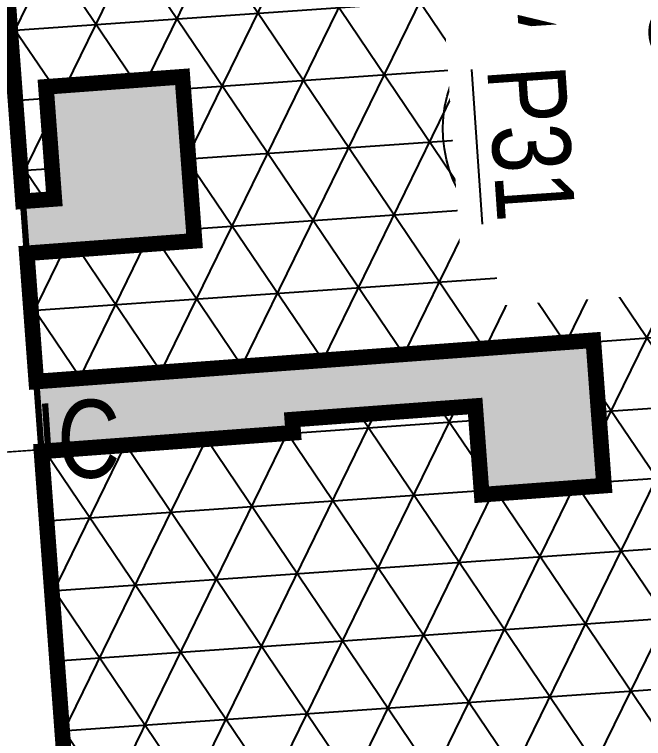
# Model space of a CAD drawing. Header units: millimetres. Extents: x 50357 to 985146, y 723188 to 1803594.
# Drawn here: x 832253.28 to 832273.42, y 818111.86 to 818135.06 of the extents above; entities that cross this region are included whole.
import ezdxf

# ---------------------------------------------------------------- set-up
doc = ezdxf.new("R2010")
doc.units = ezdxf.units.MM
doc.header["$LTSCALE"] = 3
doc.header["$MEASUREMENT"] = 0
for name, pattern in [('DASHED', [19.05, 12.7, -6.35]), ('DIVIDE', [1.25, 0.5, -0.25, 0, -0.25, 0, -0.25]), ('Grid Line', [22.225, 12.7, -3.175, 3.175, -3.175])]:
    doc.linetypes.add(name, pattern=pattern)
doc.layers.add('-Section line', color=7, linetype='Continuous')
doc.layers.add('00-TITLEBOX', color=7, linetype='Continuous')
doc.layers.add('OUTLINE_P00', color=7, linetype='DASHED', true_color=0xf5f500)
doc.styles.add('Style-Arial', font='arial.ttf', dxfattribs={"width": 0.8, "height": 5})

msp = doc.modelspace()

# ---------------------------------------------------------------- hatches: boundary and pattern name
h = msp.add_hatch()
h.set_pattern_fill('NET3', color=256, scale=18)
h.set_pattern_definition([(3.999, (832254.356, 818100.7964), (-0.15691, 2.24452), []), (63.999, (832254.356, 818100.7964), (-2.02227, 0.98637), []), (123.999, (832254.356, 818100.7964), (-1.86536, -1.25815), [])])
h.paths.add_polyline_path([(832252.1045, 818148.5876), (832294.7346, 818147.9874), (832295.3133, 818140.1831), (832295.0436, 818140.1631), (832295.0437, 818140.1631), (832288.5287, 818139.6802), (832289.2681, 818129.7048), (832293.7266, 818130.0353), (832293.7452, 818129.7792), (832295.8021, 818129.9317), (832296.4136, 818121.6834), (832295.2213, 818121.595), (832294.7743, 818121.0764), (832287.8748, 818120.565), (832287.3847, 818128.5396), (832284.1308, 818128.2984), (832284.5498, 818122.6466), (832282.2678, 818122.4775), (832282.2137, 818123.2007), (832278.1959, 818122.9028), (832278.4601, 818119.3377), (832285.2707, 818119.8425), (832285.3813, 818118.3503), (832296.599, 818119.1818), (832297.1933, 818111.1654), (832255.1104, 818108.0435), (832254.1454, 818121.0591), (832262.2058, 818121.656), (832262.1746, 818122.0778), (832268.0296, 818122.5115), (832268.24, 818119.6725), (832272.1567, 818119.9629), (832271.8115, 818124.6203), (832253.9796, 818123.2981), (832253.675, 818127.4062), (832259.0453, 818127.8043), (832258.6556, 818133.0622), (832254.2889, 818132.7385), (832254.5564, 818129.1478), (832253.5522, 818129.0733)])
h = msp.add_hatch(color=8)
h.dxf.hatch_style = 1
h.paths.add_polyline_path([(832295.083, 818139.6606), (832288.6684, 818139.1851), (832289.3632, 818129.8123), (832293.8219, 818130.1428), (832293.8405, 818129.8867), (832295.7968, 818130.0317)])
h.paths.add_polyline_path([(832296.5937, 818119.2819), (832285.4764, 818118.4578), (832285.3658, 818119.95), (832278.5552, 818119.4452), (832278.3059, 818122.8095), (832282.1229, 818123.0925), (832282.177, 818122.3692), (832284.6597, 818122.5533), (832284.2408, 818128.2051), (832287.2938, 818128.4314), (832287.877, 818120.5647), (832294.7764, 818121.0761), (832295.2234, 818121.5947), (832296.4157, 818121.6831)])
h.paths.add_polyline_path([(832253.6697, 818127.5063), (832258.9396, 818127.8969), (832258.5647, 818132.954), (832254.2985, 818132.6372), (832254.5661, 818129.0464), (832253.5617, 818128.9725)])
h.paths.add_polyline_path([(832254.1401, 818121.1592), (832262.1001, 818121.7487), (832262.0688, 818122.1705), (832268.1247, 818122.619), (832268.3351, 818119.7801), (832272.051, 818120.0555), (832271.7206, 818124.5121), (832253.9892, 818123.1973)])

# ---------------------------------------------------------------- linework, layer by layer
at = {"layer": '-Section line', "ltscale": 2, "const_width": 0.2, "flags": 128}
msp.add_lwpolyline([(832254.2612, 818122.595), (832254.3597, 818121.1313)], dxfattribs=at)
at = {"layer": '-Section line', "linetype": 'Grid Line', "ltscale": 2, "const_width": 0.05, "flags": 128}
msp.add_lwpolyline([(832228.4691, 818119.3215), (832254.3597, 818121.1313)], dxfattribs=at)
msp.add_ellipse((832269.7577, 818131.2862), major_axis=(0.2331, -3.4178), ratio=0.8049712)
at = {"layer": '00-TITLEBOX', "color": 96, "linetype": 'DIVIDE', "ltscale": 100, "const_width": 0.5}
msp.add_lwpolyline([(832297.1933, 818111.1654), (832255.1104, 818108.0435), (832254.1454, 818121.0591), (832262.2058, 818121.656), (832262.1746, 818122.0778), (832268.0296, 818122.5115), (832268.24, 818119.6725), (832272.1567, 818119.9629), (832271.8115, 818124.6203), (832253.9796, 818123.2981), (832253.675, 818127.4062), (832259.0453, 818127.8043), (832258.6556, 818133.0622), (832254.2889, 818132.7385), (832254.5564, 818129.1478), (832253.5522, 818129.0733), (832252.1045, 818148.5876)], dxfattribs=at)
at = {"layer": 'OUTLINE_P00', "linetype": 'DASHED', "ltscale": 3, "const_width": 0.2014}
for points in [[(832253.6676, 818127.5066), (832258.9375, 818127.8972), (832258.5626, 818132.9543), (832254.2964, 818132.6375), (832254.564, 818129.0468), (832253.5596, 818128.9729)], [(832254.138, 818121.1595), (832262.098, 818121.749), (832262.0667, 818122.1708), (832268.1226, 818122.6193), (832268.333, 818119.7804), (832272.0489, 818120.0558), (832271.7185, 818124.5124), (832253.9871, 818123.1977)]]:
    msp.add_lwpolyline(points, close=True, dxfattribs=at)

# ---------------------------------------------------------------- texts
at = {"layer": '-Section line', "linetype": 'Continuous', "lineweight": 13, "insert": (832254.6449, 818122.7142), "char_height": 2.5, "width": 2.34967, "attachment_point": 1, "style": 'Style-Arial'}
msp.add_mtext('C', dxfattribs=at)

# ---------------------------------------------------------------- next in the draw order: texts
at = {"layer": '-Section line', "insert": (832276.0394, 818135.5162), "char_height": 2.5, "width": 8.00195, "attachment_point": 1, "rotation": 273.99891, "style": 'Style-Arial', "bg_fill": 3, "box_fill_scale": 1.5, "bg_fill_color": 256, "bg_fill_transparency": 0}
msp.add_mtext('SITE A', dxfattribs=at)

# ---------------------------------------------------------------- next in the draw order: texts
at = {"layer": '-Section line', "insert": (832270.9046, 818133.5026), "char_height": 2.5, "width": 4.496587, "attachment_point": 1, "rotation": 273.90089, "style": 'Style-Arial', "bg_fill": 3, "box_fill_scale": 1.5, "bg_fill_color": 256, "bg_fill_transparency": 0}
msp.add_mtext('{\\LP31}', dxfattribs=at)

doc.saveas('drawing.dxf')
